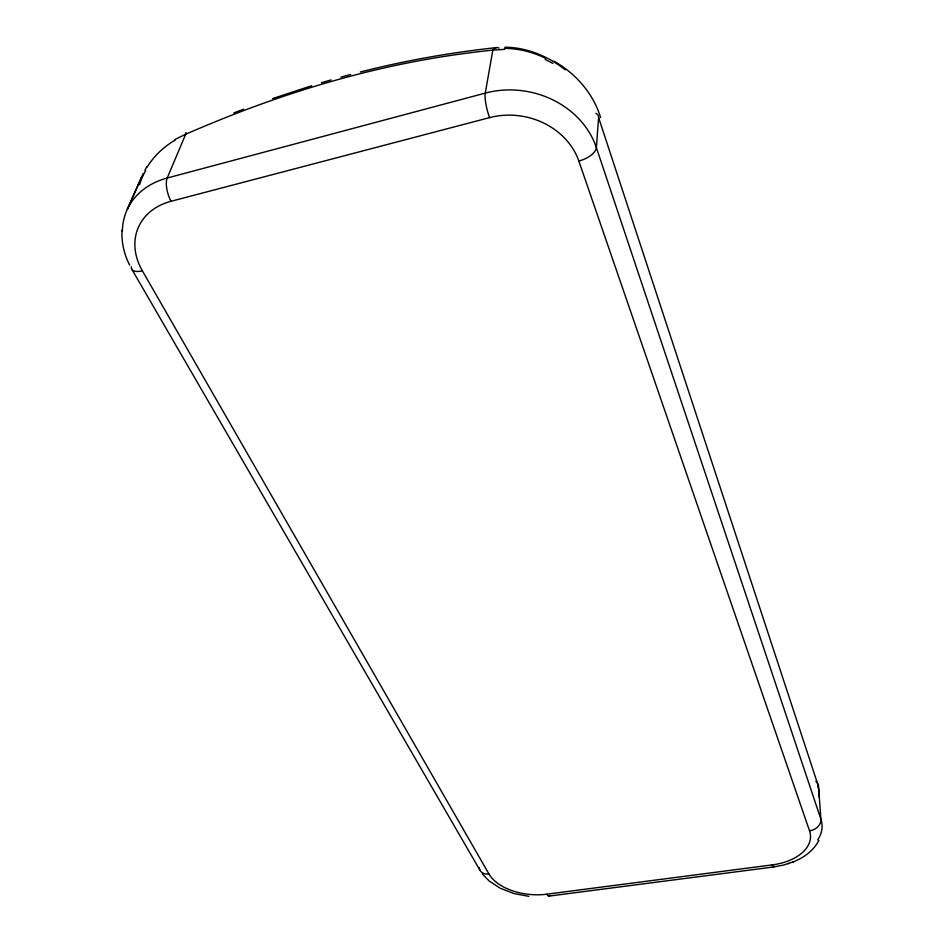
<?xml version="1.0" encoding="UTF-8"?>
<svg xmlns="http://www.w3.org/2000/svg" width="944" height="944" viewBox="0 0 944 944"><rect width="100%" height="100%" fill="white"/><g stroke="black" fill="none" stroke-linecap="round" stroke-linejoin="round"><path stroke-width="1.42" d="M122.024 230.124C121.387 242.195 124.042 254.396 129.682 265.099M595.829 113.292A17.134 8.059 -20.5 0 1 598.602 117.575L596.372 147.594L820.914 819.286A60.605 36.179 -0.2 0 1 817.681 839.9M141.612 177.106L127.357 209.214L143.158 173.602M818.896 840.396C813.598 850.768 803.568 857.943 792.877 862.014M144.892 170.168L146.816 166.828M174.77 139.606L185.685 134.249A772.416 438.028 -29 0 1 214.3 122.177C294.469 89.35 378.355 64.959 464.33 53.501A769.502 431.632 -29.6 0 1 492.815 50.115L504.615 49.383M233.852 112.926L243.54 109.209M548.865 896.116L773.396 867.005L783.532 865.07L793.892 861.648M788.323 863.677L789.184 863.371M272.674 98.577L311.626 85.727M321.373 82.765L331.12 79.91M340.855 77.16L350.602 74.529M488.957 874.002L142.355 270.81A67.968 52.781 23.5 0 1 171.041 201.284L489.594 117.622A69.679 60.546 10.1 0 1 578.825 161.023L809.539 830.826A48.734 28.886 -0.2 0 1 772.074 864.916L546.859 894.192A46.504 27.034 4.9 0 1 488.957 874.002A11.564 8.815 -32.2 0 1 479.139 867.583M360.337 71.992C405.047 60.593 450.607 52.557 496.473 47.601M504.934 47.2C526.905 47.436 548.193 56.262 565.255 69.832M528.876 896.352L514.114 893.579L500.886 888.516M545.077 59.295L552.818 63.413M499.895 888.033L488.921 880.823L482.396 873.932M131.664 268.981L479.882 870.097M598.602 117.575L818.542 786.588L820.914 819.286A12.178 9.794 -15.3 0 1 809.539 830.826M553.809 61.136A82.305 65.042 38.9 0 1 600.549 117.457M815.852 781.302A11.965 9.452 -15.3 0 1 818.542 786.588M817.787 786.458A58.327 29.984 23.1 0 1 819.097 796.972M578.825 161.023A17.558 8.484 -20.6 0 0 596.372 147.594A86.459 75.485 10.2 0 0 485.287 93.102L167.206 178.027A84.394 65.844 23.8 0 0 122.39 231.28M171.041 201.284A17.37 6.962 72.7 0 1 167.206 178.027L185.685 134.249A16.921 1.676 65 0 1 186.428 133.198M489.594 117.622A18.337 4.083 75.9 0 1 485.287 93.102L492.815 50.115A17.783 8.449 84.6 0 1 499.105 48.097M504.426 48.404A91.556 75.095 41.9 0 1 545.443 58.198M142.355 270.81A16.319 7.292 -27.5 0 1 131.381 266.751M139.559 184.67A78.057 71.602 -5.8 0 1 145.706 170.557M147.158 167.017A87.403 80.051 7.8 0 1 175.124 140.113M549.797 895.585A11.599 3.221 82.7 0 1 546.859 894.192M774.009 866.108A12.036 1.817 81.1 0 1 772.074 864.916"/></g></svg>
